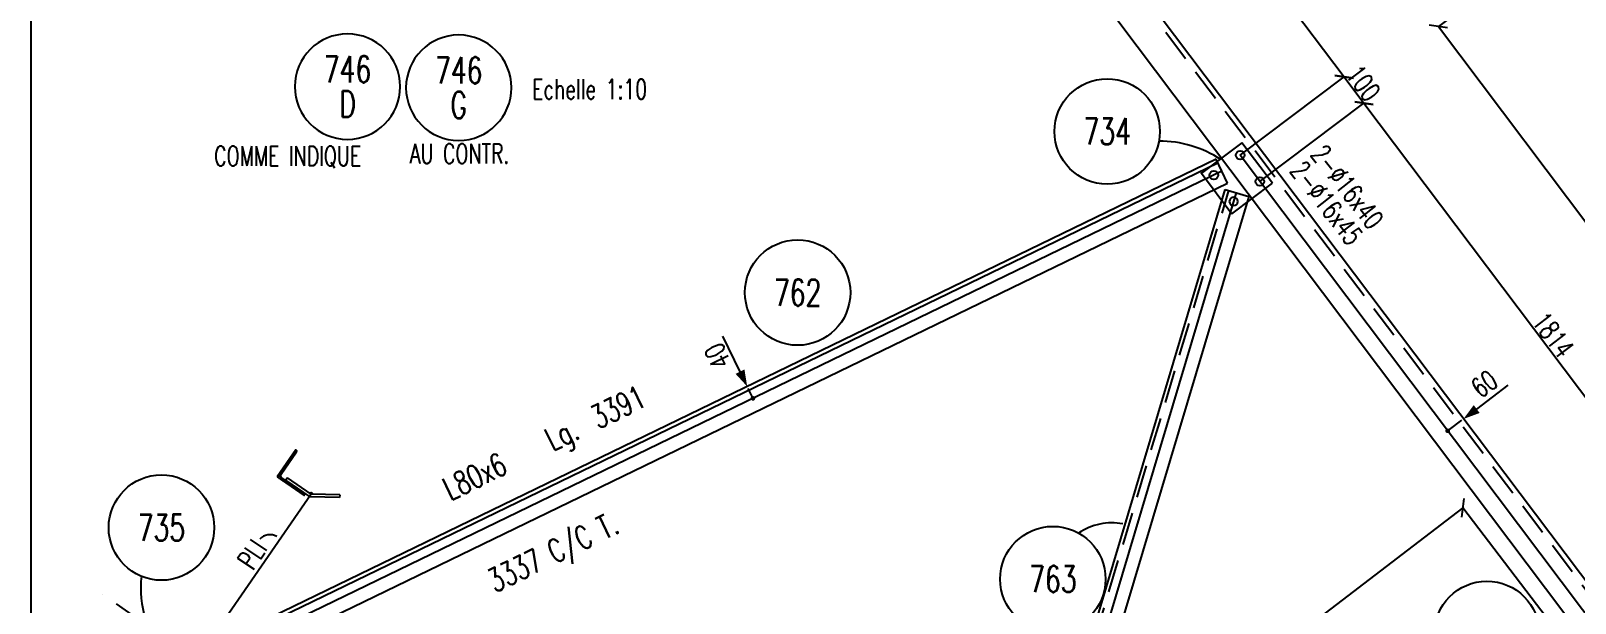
# Model space of a CAD drawing. Extents: x 707090 to 723393, y -5011 to 6523.
# Drawn here: x 707173 to 711860, y 1596 to 3333 of the extents above; entities that cross this region are included whole.
import ezdxf
from ezdxf.enums import TextEntityAlignment as Align

# ---------------------------------------------------------------- set-up
doc = ezdxf.new("R2010")
doc.units = 0
doc.header["$LTSCALE"] = 200
doc.header["$MEASUREMENT"] = 0
doc.linetypes.add('DASHDOT', pattern=[1, 0.5, -0.25, 0, -0.25])
doc.linetypes.add('DASHED', pattern=[0.75, 0.5, -0.25])
doc.layers.get('0').update_dxf_attribs({"linetype": 'CONTINUOUS'})
for name, color, linetype in [('ASSI', 6, 'CONTINUOUS'), ('BOLLINI_1', 7, 'CONTINUOUS'), ('BOLLINI_5', 7, 'CONTINUOUS'), ('FORI', 2, 'CONTINUOUS'), ('LINEA_ANG', 2, 'CONTINUOUS'), ('LINEE_PIASTRE', 2, 'CONTINUOUS'), ('LS', 7, 'CONTINUOUS'), ('MZ', 6, 'DASHDOT'), ('PIASTRE', 5, 'CONTINUOUS'), ('QT_MAL', 7, 'CONTINUOUS'), ('QT_MPR', 7, 'CONTINUOUS'), ('TESTI_A_P', 7, 'CONTINUOUS'), ('TRAT-Y', 7, 'DASHED')]:
    doc.layers.add(name, color=color, linetype=linetype)
doc.styles.add('QUOTE', font='ROMANS8.SHX', dxfattribs={"width": 0.7})
doc.styles.add('RQL', font='ROMANS8.SHX', dxfattribs={"width": 0.7})
doc.styles.add('RS', font='ROMANS8.shx', dxfattribs={"width": 0.7})
doc.styles.get("Standard").update_dxf_attribs({"font": 'ROMANS8.SHX', "width": 0.7})
doc.dimstyles.new('FRECCE1', dxfattribs={"dimtxt": 60, "dimasz": 6.66, "dimexe": 0, "dimexo": 0, "dimgap": 1, "dimtad": 1, "dimzin": 0, "dimdsep": 46, "dimtxsty": 'RS', "dimblk1": 'QUOTP', "dimblk2": 'QUOTF', "dimsah": 1, "dimcen": 0, "dimclrd": 2, "dimclre": 2, "dimclrt": 7, "dimadec": 0, "dimazin": 0, "dimtfac": 1, "dimtix": 1, "dimtmove": 2, "dimatfit": 3, "dimldrblk": 'QUOTP', "dimfxl": 1, "dimtolj": 1, "dimtzin": 0, "dimarcsym": 0})
doc.dimstyles.new('TRATTO', dxfattribs={"dimscale": 0, "dimtxt": 60, "dimasz": 40, "dimexe": 0, "dimexo": 0, "dimgap": 5, "dimtad": 1, "dimrnd": 0.5, "dimdsep": 46, "dimtxsty": 'RS', "dimblk1": 'OBLIQUE', "dimblk2": 'OBLIQUE', "dimsah": 1, "dimcen": 0.09, "dimclrd": 2, "dimclre": 2, "dimclrt": 7, "dimadec": 0, "dimazin": 0, "dimtfac": 1, "dimtix": 1, "dimtmove": 2, "dimatfit": 3, "dimfxl": 1, "dimtolj": 1, "dimtzin": 0, "dimarcsym": 0})

# ---------------------------------------------------------------- blocks, each defined once
blk = doc.blocks.new('ASSE98')
blk.add_line((0, 0), (1, 0))
at = {"color": 7, "flags": 1}
for tag, p in [('LAV1', (3.07431, 6.82847)), ('LAV2', (3.07431, 6.49513)), ('LAV3', (3.07431, 6.1618)), ('LAV4', (3.07431, 5.82847)), ('LAV5', (3.07431, 5.49513)), ('LAV6', (3.07431, 5.1618)), ('LAV7', (3.07431, 4.82847)), ('LAV8', (3.07431, 4.49513)), ('LAV9', (3.07431, 4.1618)), ('LAV10', (3.07431, 3.82847))]:
    blk.add_attdef(tag, p, '', height=0.2, dxfattribs=at)
at = {"color": 7, "style": 'QUOTE', "width": 0.5, "flags": 1}
for tag, p in [('TI', (1.38308, 6.82731)), ('DI_S', (1.38308, 6.42178)), ('D_S', (1.38308, 6.02092)), ('E_S', (1.38308, 5.68065)), ('NFORI', (1.36454, 5.29792)), ('ALAR', (1.36349, 4.93246)), ('FAM', (1.3775, 4.54645)), ('ALA', (1.38308, 4.19257)), ('DISP2', (1.38308, 3.84971)), ('DISP1', (1.38308, 3.50686)), ('PINZAF', (1.38308, 3.164)), ('PINZAI', (1.38308, 2.82114)), ('TRP', (1.38308, 2.47829)), ('NP', (1.38308, 2.13543)), ('SV', (1.38308, 1.79257)), ('PESO', (1.38308, 1.44971)), ('QUA', (1.38308, 1.10686)), ('LUN', (1.38308, 0.764)), ('PROF', (1.38308, 0.42114)), ('POS', (1.38308, 0.07829))]:
    blk.add_attdef(tag, p, '', height=0.2, dxfattribs=at)
blk = doc.blocks.new('16')
blk.add_circle((0, 0), 1)
blk = doc.blocks.new('MRKR_98')
blk.add_point((0, 0))
at = {"color": 7, "flags": 1}
for tag, p in [('LAV1', (5.26, 6.88)), ('LAV2', (5.26, 6.55)), ('LAV3', (5.26, 6.21)), ('LAV4', (5.26, 5.88)), ('LAV5', (5.26, 5.55)), ('LAV6', (5.26, 5.21)), ('LAV7', (5.26, 4.88)), ('LAV8', (5.26, 4.55)), ('LAV9', (5.26, 4.21)), ('LAV10', (5.26, 3.88))]:
    blk.add_attdef(tag, p, '', height=0.2, dxfattribs=at)
at = {"color": 7, "style": 'QUOTE', "width": 0.5, "flags": 1}
for tag, p in [('AUX2', (3.71, 4.93)), ('NFORI', (3.72, 5.3)), ('TI', (3.73, 6.83)), ('DI_S', (3.73, 6.42)), ('D_S', (3.73, 6.02)), ('E_S', (3.73, 5.68)), ('FAM', (3.73, 4.55)), ('AUX1', (3.73, 4.19)), ('COMMESSA', (3.73, 3.85)), ('MD', (3.73, 3.51)), ('MP', (3.73, 3.16)), ('LARGHEZZA', (3.73, 2.82)), ('SPESSORE', (3.73, 2.48)), ('NP', (3.73, 2.14)), ('SV', (3.73, 1.79)), ('PESO', (3.73, 1.45)), ('QUA', (3.73, 1.11)), ('LUN', (3.73, 0.76)), ('PROF', (3.73, 0.42)), ('POS', (3.73, 0.08))]:
    blk.add_attdef(tag, p, '', height=0.2, dxfattribs=at)
blk = doc.blocks.new('_OBLIQUE')
at = {"color": 0, "linetype": 'ByBlock'}
blk.add_line((-0.5, -0.5), (0.5, 0.5), dxfattribs=at)
blk = doc.blocks.new('*D156')
at = {"layer": 'QT_MPR', "color": 2, "lineweight": -2, "transparency": 16777216}
for p, q in [((710843.4, 2955.6), (711159.2, 3193.5)), ((711159.2, 3193.5), (711219.4, 3113.6)), ((710903.6, 2875.7), (711219.4, 3113.6))]:
    blk.add_line(p, q, dxfattribs=at)
at = {"layer": 'QT_MPR', "color": 2, "lineweight": -2, "transparency": 16777216, "xscale": 40, "yscale": 40, "zscale": 40}
for p, rotation in [((711159.2, 3193.5), 126.9946354549771), ((711219.4, 3113.6), 306.9946354549771)]:
    blk.add_blockref('_OBLIQUE', p, dxfattribs=dict(at, rotation=rotation))
at = {"layer": 'QT_MPR', "color": 7, "transparency": 16777216, "insert": (711217.2, 3174.6), "char_height": 60, "attachment_point": 5, "rotation": 306.9946, "style": 'RS'}
blk.add_mtext('\\A1;100', dxfattribs=at)
blk = doc.blocks.new('*D157')
at = {"layer": 'QT_MPR', "color": 2, "lineweight": -2, "transparency": 16777216}
for p, q in [((710903.6, 2875.7), (711219.4, 3113.6)), ((711219.4, 3113.6), (712310.9, 1664.8)), ((711995.1, 1426.9), (712310.9, 1664.8))]:
    blk.add_line(p, q, dxfattribs=at)
at = {"layer": 'QT_MPR', "color": 2, "lineweight": -2, "transparency": 16777216, "xscale": 40, "yscale": 40, "zscale": 40}
for p, rotation in [((711219.4, 3113.6), 126.9946354549771), ((712310.9, 1664.8), 306.9946354549771)]:
    blk.add_blockref('_OBLIQUE', p, dxfattribs=dict(at, rotation=rotation))
at = {"layer": 'QT_MPR', "color": 7, "transparency": 16777216, "insert": (711793.1, 2410.3), "char_height": 60, "attachment_point": 5, "rotation": 306.9946, "style": 'RS'}
blk.add_mtext('\\A1;1814', dxfattribs=at)
blk = doc.blocks.new('*D165')
at = {"layer": 'QT_MPR', "color": 2, "lineweight": -2, "transparency": 16777216}
for p, q in [((709829.8, 4400.6), (710097.7, 4602.4)), ((710097.7, 4602.4), (711159.2, 3193.5)), ((710843.4, 2955.6), (711159.2, 3193.5))]:
    blk.add_line(p, q, dxfattribs=at)
at = {"layer": 'QT_MPR', "color": 2, "lineweight": -2, "transparency": 16777216, "xscale": 40, "yscale": 40, "zscale": 40}
for p, rotation in [((710097.7, 4602.4), 126.9946354549771), ((711159.2, 3193.5), 306.9946354549771)]:
    blk.add_blockref('_OBLIQUE', p, dxfattribs=dict(at, rotation=rotation))
at = {"layer": 'QT_MPR', "color": 7, "transparency": 16777216, "insert": (710656.4, 3919), "char_height": 60, "attachment_point": 5, "rotation": 306.9946, "style": 'RS'}
blk.add_mtext('\\A1;1764', dxfattribs=at)
blk = doc.blocks.new('*D167')
at = {"layer": 'LS', "color": 2, "lineweight": -2, "transparency": 16777216}
for p, q in [((711924.9, 3707.8), (711445.1, 3346.2)), ((711445.1, 3346.2), (712596.8, 1817.6)), ((713076.6, 2179.1), (712596.8, 1817.6))]:
    blk.add_line(p, q, dxfattribs=at)
at = {"layer": 'LS', "color": 2, "lineweight": -2, "transparency": 16777216, "xscale": 40, "yscale": 40, "zscale": 40}
for p, rotation in [((711445.1, 3346.2), 126.9946354549771), ((712596.8, 1817.6), 306.9946354549771)]:
    blk.add_blockref('_OBLIQUE', p, dxfattribs=dict(at, rotation=rotation))
at = {"layer": 'LS', "color": 7, "transparency": 16777216, "insert": (712048.9, 2603), "char_height": 60, "attachment_point": 5, "rotation": 306.9946, "style": 'RS'}
blk.add_mtext('\\A1;1914', dxfattribs=at)
blk = doc.blocks.new('*D173')
at = {"layer": 'QT_MPR', "color": 2, "lineweight": -2, "transparency": 16777216}
for p, q in [((711519.8, 1885.1), (709545.5, 378.8)), ((711915.3, 1366.7), (711519.8, 1885.1)), ((709941, -139.6), (709545.5, 378.8))]:
    blk.add_line(p, q, dxfattribs=at)
at = {"layer": 'QT_MPR', "color": 2, "lineweight": -2, "transparency": 16777216, "xscale": 40, "yscale": 40, "zscale": 40}
for p, rotation in [((711519.8, 1885.1), 37.34234150548671), ((709545.5, 378.8), 217.3423415054867)]:
    blk.add_blockref('_OBLIQUE', p, dxfattribs=dict(at, rotation=rotation))
at = {"layer": 'QT_MPR', "color": 7, "transparency": 16777216, "insert": (710511.4, 1159.7), "char_height": 60, "attachment_point": 5, "rotation": 37.3423, "style": 'RS'}
blk.add_mtext('\\A1;2483', dxfattribs=at)
blk = doc.blocks.new('xxx')
blk.add_circle((0, 0), 8)
at = {"color": 3, "style": 'RQL', "width": 0.7}
blk.add_attdef('POS', text='', height=4, dxfattribs=at).set_placement((0, 0), align=Align.MIDDLE)
at = {"color": 3, "style": 'RQL', "width": 0.7, "flags": 1}
blk.add_attdef('POS1', (-0.39, -5.42), '', height=2, dxfattribs=at)
at = {"style": 'RQL', "width": 0.7, "flags": 1}
blk.add_attdef('TIPO', (-0.39, -8.66), '', height=2, dxfattribs=at)
blk = doc.blocks.new('QUOTP')
at = {"layer": 'ASSI', "color": 2, "const_width": 1.07}
blk.add_lwpolyline([(-0.53, 0, 1), (0.53, 0, 1)], format="xyb", close=True, dxfattribs=at)
blk = doc.blocks.new('QUOTF')
at = {"layer": 'LS', "color": 2}
blk.add_line((7.5, 0), (25.5, 0), dxfattribs=at)
blk.add_solid([(7.5, 2.25), (0, 0), (7.5, -2.25)], dxfattribs=at)
blk = doc.blocks.new('*D191')
at = {"layer": 'QT_MAL', "color": 2, "lineweight": -2, "transparency": 16777216}
for p, q in [((709347.3, 2253.6), (709347.3, 2253.6)), ((709361.9, 2223.6), (709350.2, 2247.6)), ((709364.8, 2217.6), (709364.8, 2217.6))]:
    blk.add_line(p, q, dxfattribs=at)
at = {"layer": 'QT_MAL', "color": 2, "lineweight": -2, "transparency": 16777216, "xscale": 6.66, "yscale": 6.66, "zscale": 6.66}
for name, p, rotation in [('QUOTF', (709347.3, 2253.6), 115.8521568441646), ('QUOTP', (709364.8, 2217.6), 295.8521568441645)]:
    blk.add_blockref(name, p, dxfattribs=dict(at, rotation=rotation))
at = {"layer": 'QT_MAL', "color": 7, "transparency": 16777216, "insert": (709257.1, 2345.9), "char_height": 60, "attachment_point": 5, "rotation": 115.8522, "style": 'RS'}
blk.add_mtext('\\A1;40', dxfattribs=at)
blk = doc.blocks.new('bull')
at = {"style": 'RS', "width": 0.7, "flags": 1}
for tag, p in [('NN', (-12.25, 0)), ('DIAMETRO', (0, -4.86)), ('SERRAGGIO', (0, -9.71)), ('LUNGHEZZA', (0, -14.57)), ('NB', (0, -19.43)), ('TIPO', (0, -24.12)), ('EL', (-0.14, -29))]:
    blk.add_attdef(tag, p, '', height=3, dxfattribs=at)
at = {"style": 'RS', "width": 0.7}
blk.add_attdef('BULLONE', (0, 0), '', height=3, dxfattribs=at)
blk = doc.blocks.new('*D207')
at = {"layer": 'QT_MAL', "color": 2, "lineweight": -2, "transparency": 16777216}
for p, q in [((711473.6, 2119), (711473.6, 2119)), ((711479, 2123), (711516.3, 2151.1)), ((711521.6, 2155.1), (711521.6, 2155.1))]:
    blk.add_line(p, q, dxfattribs=at)
at = {"layer": 'QT_MAL', "color": 2, "lineweight": -2, "transparency": 16777216, "xscale": 6.66, "yscale": 6.66, "zscale": 6.66}
for name, p, rotation in [('QUOTF', (711521.6, 2155.1), 36.99463545497709), ('QUOTP', (711473.6, 2119), 216.9946354549771)]:
    blk.add_blockref(name, p, dxfattribs=dict(at, rotation=rotation))
at = {"layer": 'QT_MAL', "color": 7, "transparency": 16777216, "insert": (711584.8, 2261.5), "char_height": 60, "attachment_point": 5, "rotation": 36.9946, "style": 'RS'}
blk.add_mtext('\\A1;60', dxfattribs=at)
blk = doc.blocks.new('YYY')
blk.add_circle((0, 0), 8)
at = {"color": 3, "style": 'RQL', "width": 0.7}
for tag, p in [('POS3', (0, 0.65)), ('POS2', (0, -4.63))]:
    blk.add_attdef(tag, text='', height=4, dxfattribs=at).set_placement(p, align=Align.CENTER)
at = {"style": 'RQL', "width": 0.7, "flags": 1}
blk.add_attdef('TIPO', text='', height=3, dxfattribs=at).set_placement((0, 0), align=Align.MIDDLE_CENTER)

msp = doc.modelspace()

# ---------------------------------------------------------------- hatches: boundary and pattern name
at = {"layer": 'LS'}
h = msp.add_hatch(dxfattribs=at)
h.set_pattern_fill('_U', color=6, scale=5, angle=10.355641, style=0, pattern_type=0)
h.set_pattern_definition([(10.355641, (309192.512, 277691.57), (-0.898787996, 4.91855468), [])])
edge = h.paths.add_edge_path()
edge.add_line((707920.264, 1979.529), (708002.534, 1922.68))
edge.add_line((708002.534, 1922.68), (708003.671, 1924.326))
edge.add_arc((708000.38, 1926.6), 4, -34.644359, 55.355641)
edge.add_line((708002.654, 1929.891), (707935.193, 1976.506))
edge.add_arc((707939.74, 1983.088), 8, 145.355641, 235.355641, ccw=False)
edge.add_line((707933.159, 1987.635), (707979.774, 2055.096))
edge.add_arc((707976.484, 2057.37), 4, -34.644359, 55.355641)
edge.add_line((707978.757, 2060.661), (707977.112, 2061.798))
edge.add_line((707977.112, 2061.798), (707920.264, 1979.529))

# ---------------------------------------------------------------- linework, layer by layer
at = {"layer": 'LINEA_ANG'}
for p, q in [((716467.607, -4409.768), (709829.81, 4400.602)), ((709741.954, 4334.41), (716379.751, -4475.959)), ((710770.384, 2943.149), (707718.748, 1464.502)), ((710805.268, 2871.156), (710770.384, 2943.149)), ((707753.632, 1392.508), (710805.268, 2871.156)), ((709189.005, -2534.845), (710798.066, 2851.973)), ((710869.928, 2830.507), (709260.868, -2556.311)), ((710798.066, 2851.973), (710869.928, 2830.507))]:
    msp.add_line(p, q, dxfattribs=at)
at = {"layer": 'LINEA_ANG', "color": 2}
msp.add_line((710775.835, 2931.9), (707724.199, 1453.253), dxfattribs=at)
at = {"layer": 'LINEE_PIASTRE'}
for p, q in [((710848.715, 2993.365), (710725.717, 2900.697)), ((710941.383, 2870.366), (710848.715, 2993.365)), ((710725.717, 2900.697), (710818.385, 2777.698)), ((710818.385, 2777.698), (710941.383, 2870.366))]:
    msp.add_line(p, q, dxfattribs=at)
at = {"layer": 'LS', "color": 6}
for p, q in [((715510.494, -3239.1), (710843.397, 2955.553)), ((708023.401, 1926.494), (707627.366, 1353.357))]:
    msp.add_line(p, q, dxfattribs=at)
at = {"layer": 'LS', "color": 2}
for p, q in [((707951.827, 1975.951), (707947.279, 1969.37)), ((708020.849, 1918.533), (707947.279, 1969.37)), ((708023.401, 1926.494), (707951.827, 1975.951)), ((708110.391, 1925.125), (708023.401, 1926.494)), ((708110.391, 1925.125), (708110.265, 1917.126)), ((708110.265, 1917.126), (708020.849, 1918.533))]:
    msp.add_line(p, q, dxfattribs=at)
at = {"layer": 'LS', "color": 8}
msp.add_lwpolyline([(707173.123, 6469.465), (707173.123, -5010.535), (719893.123, -5010.535), (719893.123, -3410.535), (723393.123, -3410.535), (723393.123, 6469.465), (707173.123, 6469.465)], close=True, dxfattribs=at)
at = {"layer": 'LS', "color": 2}
msp.add_lwpolyline([(707920.264, 1979.529), (708002.534, 1922.68), (708003.671, 1924.326, 0.41421356), (708002.654, 1929.891), (707935.193, 1976.506, -0.41421356), (707933.159, 1987.635), (707979.774, 2055.096, 0.41421356), (707978.757, 2060.661), (707977.112, 2061.798)], format="xyb", close=True, dxfattribs=at)
at = {"layer": 'LS', "const_width": 7.25}
msp.add_lwpolyline([(708027.276, 1926.433, 0.00393328), (708027.276, 1926.494, 0.73561911), (708020.213, 1928.697, 0.73561911)], format="xyb", dxfattribs=at)
at = {"layer": 'LS', "color": 6}
for centre, radius, start, end in [((710598.968, 2659.419), 338.747, 56.633073, 90.303691), ((710454.386, 1660.341), 179.463, 79.328612, 124.284139), ((707898.345, 1763.968), 39.704, 58.350978, 139.028896), ((707810.934, 1641.14), 304.576, 173.82707, 221.212383)]:
    msp.add_arc(centre, radius, start, end, dxfattribs=at)
at = {"layer": 'MZ'}
msp.add_line((716404.721, -4606.02), (707388.819, 1623.942), dxfattribs=at)
at = {"layer": 'TRAT-Y'}
for p, q in [((716454.828, -4419.396), (709817.031, 4390.974)), ((709200.024, -2538.137), (710809.085, 2848.681))]:
    msp.add_line(p, q, dxfattribs=at)

# ---------------------------------------------------------------- block references
at = {"layer": 'ASSI'}
for p, xscale, zscale, rotation in [((716467.607, -4409.768), 11031, 11031, 126.9946354549771), ((710831.602, 2841.956), 5621.999999999999, 5621.999999999999, 253.3689404299714)]:
    msp.add_blockref('ASSE98', p, dxfattribs=dict(at, xscale=xscale, zscale=zscale, rotation=rotation))
ref = msp.add_blockref('ASSE98', (710787.826, 2907.152), dxfattribs=dict(at, xscale=3391, zscale=3391, rotation=205.8521568441646))
ref.add_attrib('PROF', 'L80x6', (708446.773, 1906.158), dxfattribs={"layer": '0', "color": 2, "height": 70, "rotation": 25.852157, "style": 'QUOTE', "width": 0.7})
ref.add_attrib('LUN', '3391', (708895.234, 2123.456), dxfattribs={"layer": '0', "color": 2, "height": 70, "rotation": 25.852157, "style": 'QUOTE', "width": 0.7})
ref.add_attrib('PESO', '3337 C/C T.', (708581.949, 1627.182), dxfattribs={"layer": '0', "color": 2, "height": 70, "rotation": 25.852157, "style": 'QUOTE', "width": 0.7})
ref.add_attrib('SV', 'Lg.', (708756.526, 2056.246), dxfattribs={"layer": '0', "color": 2, "height": 70, "rotation": 25.852157, "style": 'QUOTE', "width": 0.7})
at = {"layer": 'BOLLINI_1'}
for p, xscale, yscale, zscale, values in [((710440.074, 3027.684), 19.9999999995, 19.9999999995, 19.9999999995, {'POS': '734'}), ((709500.451, 2538.672), 19.99799999950235, 19.99799999950235, 19.99799999950235, {'POS': '762'}), ((707569.371, 1825.209), 19.9999999995, 19.9999999995, 19.9999999995, {'POS': '735'}), ((710275.134, 1669.032), 19.99799999950235, 19.99799999950235, 19.99799999950235, {'POS': '763'}), ((711592.584, 1502.371), 19.9999999995, 19.9999999995, 19.9999999995, {'POS': '734'})]:
    msp.add_blockref('xxx', p, dxfattribs=dict(at, xscale=xscale, yscale=yscale, zscale=zscale)).add_auto_attribs(values)
at = {"layer": 'BOLLINI_5'}
ref = msp.add_blockref('YYY', (708134.129, 3163.718), dxfattribs=dict(at, xscale=-19.99970832477619, yscale=19.99970832471798, zscale=19.99970832474173))
ref.add_attrib('POS3', '746', dxfattribs={"layer": '0', "color": 3, "height": 79.9988, "style": 'RQL', "width": 0.7}).set_placement((708134.129, 3176.657), align=Align.CENTER)
ref.add_attrib('POS2', 'D', dxfattribs={"layer": '0', "color": 3, "height": 79.999, "style": 'RQL', "width": 0.7}).set_placement((708134.129, 3071.111), align=Align.CENTER)
ref = msp.add_blockref('YYY', (708471.62, 3160.533), dxfattribs=dict(at, xscale=-19.99970832477619, yscale=19.99970832471798, zscale=19.99970832474173))
ref.add_attrib('POS3', '746', dxfattribs={"layer": '0', "color": 3, "height": 79.9988, "style": 'RQL', "width": 0.7}).set_placement((708471.62, 3173.473), align=Align.CENTER)
ref.add_attrib('POS2', 'G', dxfattribs={"layer": '0', "color": 3, "height": 79.999, "style": 'RQL', "width": 0.7}).set_placement((708471.62, 3067.926), align=Align.CENTER)
at = {"layer": 'FORI', "yscale": 13, "zscale": 13}
for p, xscale, rotation in [((710843.397, 2955.553), 13, 351.9946354550172), ((710903.571, 2875.684), 13, 351.9946354550172), ((710823.702, 2815.51), -13, 110.711281935458)]:
    msp.add_blockref('16', p, dxfattribs=dict(at, xscale=xscale, rotation=rotation))
at = {"layer": 'FORI', "xscale": 13, "yscale": 13, "zscale": 13}
msp.add_blockref('16', (710763.528, 2895.379), dxfattribs=at)
at = {"layer": 'LS', "color": 7, "xscale": 20, "yscale": 20, "zscale": 20, "rotation": 307.9188348455639}
for p, values in [((711055.175, 2956.893), {'BULLONE': '2-%%c16x40                '}), ((710992.065, 2907.73), {'BULLONE': '2-%%c16x45                '})]:
    msp.add_blockref('bull', p, dxfattribs=at).add_auto_attribs(values)
at = {"layer": 'PIASTRE', "xscale": 19.99999999999999, "yscale": 19.99999999999999, "zscale": 19.99999999999999, "rotation": 306.9946354550213}
msp.add_blockref('MRKR_98', (710725.717, 2900.697), dxfattribs=at)

# ---------------------------------------------------------------- texts
at = {"layer": 'LS', "color": 7, "style": 'RS', "width": 0.7}
msp.add_text('Echelle 1:10', height=60, dxfattribs=at).set_placement((708694.317, 3126.105))
msp.add_text('PLI', height=60, rotation=56.333199, dxfattribs=at).set_placement((707844.573, 1744.038), align=Align.MIDDLE)
at = {"layer": 'TESTI_A_P', "style": 'RS', "width": 0.7}
for s, p in [('COMME INDIQUE', (707729.392, 2923.067)), ('AU CONTR.', (708322.985, 2930.471))]:
    msp.add_text(s, height=60, dxfattribs=at).set_placement(p)

# ---------------------------------------------------------------- dimensions: what is measured, and where the dimension line sits
at = {"layer": 'LS'}
dim = msp.add_linear_dim(base=(712596.791, 1817.552), p1=(711924.884, 3707.751), p2=(713076.615, 2179.055), angle=306.994635, dimstyle='TRATTO', override={"dimscale": 1}, dxfattribs=at)
dim.commit()
dim.dimension.update_dxf_attribs({"geometry": '*D167', "text_midpoint": (712048.879, 2602.961)})
at = {"layer": 'QT_MAL'}
for base, p1, p2, angle, text, picture, middle, dimtype in [((709347.337, 2253.623), (709364.779, 2217.626), (709347.337, 2253.623), 115.852157, '40', '*D191', (709257.128, 2345.906), 128), ((711521.571, 2155.122), (711473.649, 2119.018), (711521.571, 2155.122), 36.994635, '60', '*D207', (711584.845, 2261.46), 160)]:
    dim = msp.add_linear_dim(base=base, p1=p1, p2=p2, angle=angle, text=text, dimstyle='FRECCE1', dxfattribs=at)
    dim.commit()
    dim.dimension.update_dxf_attribs({"geometry": picture, "text_midpoint": middle, "dimtype": dimtype})
at = {"layer": 'QT_MPR'}
for base, p1, p2, angle, text, picture, middle in [((711159.204, 3193.484), (709829.81, 4400.602), (710843.397, 2955.553), 306.994635, '1764', '*D165', (710656.404, 3919.017)), ((711219.378, 3113.615), (710843.397, 2955.553), (710903.571, 2875.684), 306.994635, '100', '*D156', (711217.245, 3174.61)), ((712310.935, 1664.788), (710903.571, 2875.684), (711995.128, 1426.857), 306.994635, '1814', '*D157', (711793.11, 2410.262)), ((709545.498, 378.767), (711915.259, 1366.683), (709940.999, -139.607), 37.342342, '2483', '*D173', (710511.398, 1159.738))]:
    dim = msp.add_linear_dim(base=base, p1=p1, p2=p2, angle=angle, text=text, dimstyle='TRATTO', override={"dimscale": 1}, dxfattribs=at)
    dim.commit()
    dim.dimension.update_dxf_attribs({"geometry": picture, "text_midpoint": middle, "dimtype": 128})

doc.saveas('drawing.dxf')
